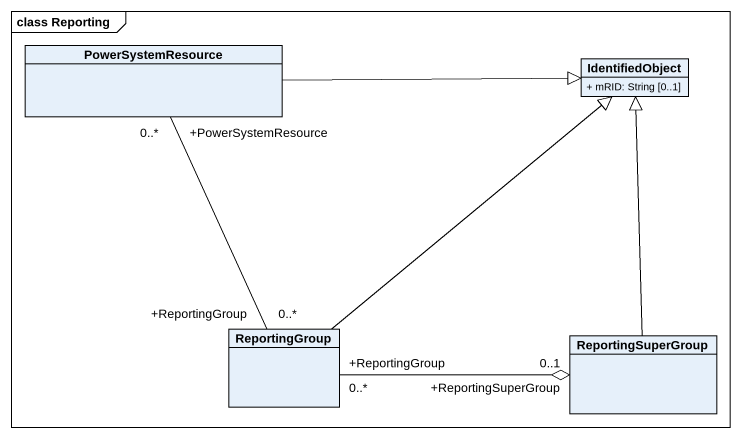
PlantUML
@startuml
mainframe class Reporting
hide circle
hide empty members
skinparam classAttributeIconSize 0
class PowerSystemResource
class IdentifiedObject {
  + mRID: String [0..1]
}
class ReportingGroup
class ReportingSuperGroup
PowerSystemResource -right-|> IdentifiedObject
ReportingGroup "+ReportingGroup\n0..*" -up- "+PowerSystemResource\n0..*" PowerSystemResource
ReportingGroup -up-|> IdentifiedObject
ReportingGroup "+ReportingGroup\n0..*" -right-o "+ReportingSuperGroup\n0..1" ReportingSuperGroup
ReportingSuperGroup -up-|> IdentifiedObject
@enduml
